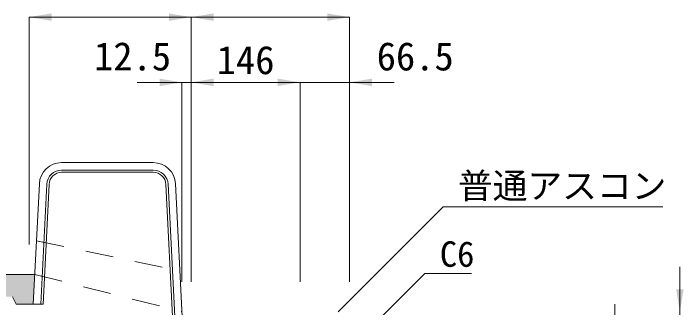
# Model space of a CAD drawing. Units: millimetres at full size. Extents: x 58559 to 106559, y -58351 to -47326.
# Drawn here: x 78447 to 79346, y -52415 to -52020 of the extents above; entities that cross this region are included whole.
import ezdxf
from ezdxf.enums import TextEntityAlignment as Align

# ---------------------------------------------------------------- set-up
doc = ezdxf.new("R2010")
doc.units = ezdxf.units.MM
doc.header["$LTSCALE"] = 50
doc.linetypes.add('USER2', pattern=[1.35, 0.75, -0.6])
doc.layers.add('ハッチング_舗装', color=7, linetype='Continuous')
for name, color, linetype, lineweight in [('寸法線', 7, 'Continuous', 13), ('引出線', 4, 'Continuous', 13), ('本体', 2, 'Continuous', 13), ('目地', 132, 'Continuous', 5), ('舗装・基礎', 3, 'Continuous', 13)]:
    doc.layers.add(name, color=color, linetype=linetype, lineweight=lineweight)
doc.styles.add('ＭＳ ゴシック', font='')
doc.styles.get('ＭＳ ゴシック').set_extended_font_data('MS Gothic')

# ---------------------------------------------------------------- blocks, each defined once
blk = doc.blocks.new('filled_arrow')
at = {"color": 0, "linetype": 'Continuous', "lineweight": -2}
blk.add_solid([(7.5, 1.25), (0, 0), (7.5, -1.25)], dxfattribs=at)

msp = doc.modelspace()

# ---------------------------------------------------------------- hatches: boundary and pattern name
at = {"layer": 'ハッチング_舗装'}
msp.add_hatch(color=256, dxfattribs=at).paths.add_polyline_path([(78279.87, -52370.07), (78279.87, -52400.07), (78435.37, -52400.07), (78445.37, -52400.07), (78450.37, -52410.07), (78473.37, -52410.07), (78475.37, -52370.07)])

# ---------------------------------------------------------------- linework, layer by layer
at = {"layer": '寸法線'}
for p, q in [((78467.87, -52024.88), (78685.37, -52024.88)), ((78467.87, -52330.07), (78467.87, -52024.88)), ((78685.37, -52380.07), (78685.37, -52024.88)), ((78685.37, -52024.88), (78897.87, -52024.88)), ((78685.37, -52380.07), (78685.37, -52024.88)), ((78897.87, -52380.07), (78897.87, -52024.88)), ((78612.87, -52112.38), (78745.37, -52112.38)), ((78672.87, -52380.07), (78672.87, -52112.38)), ((78685.37, -52112.38), (78831.37, -52112.38)), ((78685.37, -52380.07), (78685.37, -52112.38)), ((78685.37, -52380.07), (78685.37, -52112.38)), ((78771.37, -52112.38), (78957.87, -52112.38)), ((78831.37, -52380.07), (78831.37, -52112.38)), ((78831.37, -52380.07), (78831.37, -52112.38)), ((78897.87, -52380.07), (78897.87, -52112.38)), ((79341.32, -52530.07), (79341.32, -52360.07)), ((79253.82, -52610.07), (79253.82, -52410.07))]:
    msp.add_line(p, q, dxfattribs=at)
at = {"layer": '引出線'}
for points in [[(78882.69, -52420.07), (79023.44, -52279.32), (79318.29, -52279.32)], [(78894.87, -52473.07), (78999.04, -52368.9), (79061.44, -52368.9)]]:
    msp.add_lwpolyline(points, dxfattribs=at)
at = {"layer": '本体'}
for p, q in [((78511.41, -52220.07), (78634.33, -52220.07)), ((78481.45, -52248.57), (78473.37, -52410.07)), ((78664.3, -52248.57), (78675.37, -52470.07)), ((78445.37, -52400.07), (78450.37, -52410.07)), ((78450.37, -52410.07), (78473.37, -52410.07)), ((78450.37, -52410.07), (78473.37, -52410.07))]:
    msp.add_line(p, q, dxfattribs=at)
at = {"layer": '本体', "linetype": 'USER2', "lineweight": 15}
for p, q in [((78477.62, -52325.07), (78670.12, -52365.07)), ((78475.37, -52370.07), (78672.87, -52420.07))]:
    msp.add_line(p, q, dxfattribs=at)
at = {"layer": '本体'}
for centre, start, end in [((78511.41, -52250.07), 90, 177.13759), ((78634.33, -52250.07), 2.86241, 90)]:
    msp.add_arc(centre, 30, start, end, dxfattribs=at)
at = {"layer": '目地'}
for p, q in [((78511.41, -52230.07), (78634.33, -52230.07)), ((78511.41, -52233.07), (78634.33, -52233.07)), ((78491.43, -52249.07), (78483.38, -52410.07)), ((78494.43, -52249.22), (78486.39, -52410.07)), ((78651.31, -52249.22), (78662.36, -52470.07)), ((78654.31, -52249.07), (78665.36, -52470.07)), ((78473.37, -52410.07), (78486.39, -52410.07))]:
    msp.add_line(p, q, dxfattribs=at)
for centre, radius, start, end in [((78511.41, -52250.07), 20, 90, 177.13759), ((78511.41, -52250.07), 17, 90, 177.13759), ((78634.33, -52250.07), 20, 2.86241, 90), ((78634.33, -52250.07), 17, 2.86241, 90)]:
    msp.add_arc(centre, radius, start, end, dxfattribs=at)
at = {"layer": '舗装・基礎'}
msp.add_line((78475.37, -52370.07), (78279.87, -52370.07), dxfattribs=at)

# ---------------------------------------------------------------- block references
at = {"layer": '寸法線', "xscale": 4, "yscale": 4}
for p in [(78467.87, -52024.88), (78685.37, -52024.88), (78685.37, -52112.38), (78685.37, -52112.38), (78897.87, -52112.38)]:
    msp.add_blockref('filled_arrow', p, dxfattribs=at)
for p, rotation in [((78685.37, -52024.88), 180), ((78897.87, -52024.88), 180), ((78672.87, -52112.38), 180), ((78831.37, -52112.38), 180), ((78831.37, -52112.38), 180), ((79341.32, -52420.07), 90)]:
    msp.add_blockref('filled_arrow', p, dxfattribs=dict(at, rotation=rotation))

# ---------------------------------------------------------------- texts
at = {"layer": '寸法線', "style": 'ＭＳ ゴシック'}
for s, p in [('12.5', (78606.61, -52077.38)), ('146', (78758.37, -52082.38)), ('66.5', (78986.01, -52077.38))]:
    msp.add_text(s, height=37.98, dxfattribs=at).set_placement(p, align=Align.MIDDLE_CENTER)
at = {"layer": '引出線', "style": 'ＭＳ ゴシック'}
for s, p in [('普通アスコン', (79043.44, -52234.11)), ('C6', (79019.04, -52325.7))]:
    msp.add_text(s, height=34.18, dxfattribs=at).set_placement(p, align=Align.TOP_LEFT)

doc.saveas('drawing.dxf')
